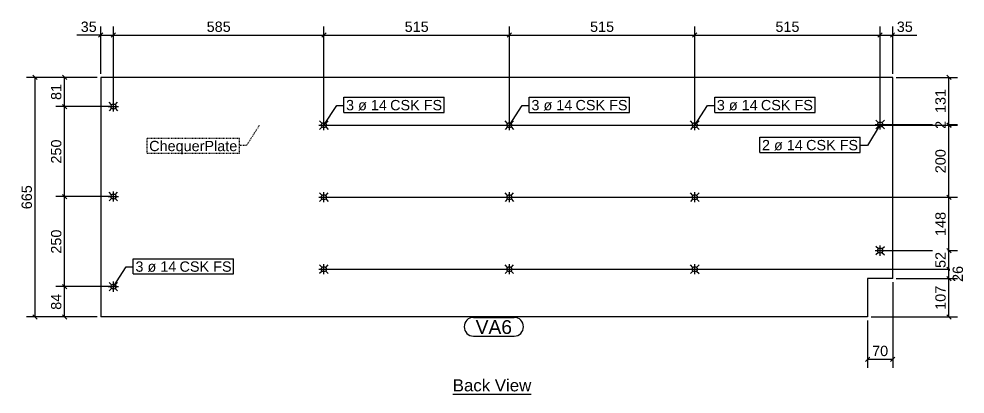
# Model space of a CAD drawing. Header units: millimetres. Extents: x 30 to 21116, y 42 to 1087.
# Drawn here: x 8505 to 11134, y 45 to 1087 of the extents above; entities that cross this region are included whole.
import ezdxf

# ---------------------------------------------------------------- set-up
doc = ezdxf.new("R2010")
doc.units = ezdxf.units.MM
doc.linetypes.add('DXK_LINE_DOT2', pattern=[3.9198, 1.9599, -1.9599])
doc.styles.add('Arial', font='ARIAL.TTF', dxfattribs={"height": 0.2})

# ---------------------------------------------------------------- blocks, each defined once
blk = doc.blocks.new('Unknown-3614792-12 - 1229')
at = {"color": 6, "linetype": 'Continuous'}
blk.add_line((9710.6, 45), (9928.4, 45), dxfattribs=at)
at = {"color": 0, "linetype": 'Continuous'}
blk.add_wipeout([(9928.4, 52.5), (9928.4, 87.5), (9710.6, 87.5), (9710.6, 52.5)], dxfattribs=at)
at = {"color": 6, "linetype": 'Continuous', "style": 'Arial'}
blk.add_text('Back View', height=33.43, dxfattribs=at).set_placement((9710.6, 52.5))
blk = doc.blocks.new('Bolt-3614792-1232 - 1229')
at = {"color": 96, "linetype": 'Continuous'}
for p, q in [((10883.7, 793.2), (10911.7, 793.2)), ((10892.8, 798.1), (10885.8, 805.1)), ((10897.7, 779.2), (10897.7, 807.2)), ((10902.6, 798.1), (10909.6, 805.1)), ((10892.8, 788.4), (10885.8, 781.4)), ((10902.6, 788.4), (10909.6, 781.4)), ((10892.8, 448.1), (10885.8, 455.1)), ((10897.7, 429.2), (10897.7, 457.2)), ((10902.6, 448.1), (10909.6, 455.1)), ((10883.7, 443.2), (10911.7, 443.2)), ((10892.8, 438.4), (10885.8, 431.4)), ((10902.6, 438.4), (10909.6, 431.4))]:
    blk.add_line(p, q, dxfattribs=at)
for centre in [(10897.7, 793.2), (10897.7, 443.2)]:
    blk.add_circle(centre, 7, dxfattribs=at)
blk = doc.blocks.new('Part-3614792-1230 - 1229')
at = {"color": 30, "linetype": 'Continuous'}
for p, q in [((10932.7, 924), (8732.7, 924)), ((8732.7, 924), (8732.7, 259)), ((10932.7, 365.5), (10932.7, 924)), ((10932.7, 365.5), (10862.7, 365.5)), ((10862.7, 365.5), (10862.7, 259)), ((10862.7, 259), (8732.7, 259))]:
    blk.add_line(p, q, dxfattribs=at)
blk = doc.blocks.new('Bolt-3614792-1231 - 1229')
at = {"color": 96, "linetype": 'Continuous'}
for p, q in [((8753.7, 843.2), (8781.7, 843.2)), ((8762.8, 848.1), (8755.8, 855.1)), ((8767.7, 829.2), (8767.7, 857.2)), ((8772.6, 848.1), (8779.6, 855.1)), ((8762.8, 838.4), (8755.8, 831.4)), ((8772.6, 838.4), (8779.6, 831.4)), ((8762.8, 598.1), (8755.8, 605.1)), ((8767.7, 579.2), (8767.7, 607.2)), ((8772.6, 598.1), (8779.6, 605.1)), ((8753.7, 593.2), (8781.7, 593.2)), ((8762.8, 588.4), (8755.8, 581.4)), ((8772.6, 588.4), (8779.6, 581.4)), ((8753.7, 343.2), (8781.7, 343.2)), ((8762.8, 348.1), (8755.8, 355.1)), ((8767.7, 329.2), (8767.7, 357.2)), ((8772.6, 348.1), (8779.6, 355.1)), ((8762.8, 338.4), (8755.8, 331.4)), ((8772.6, 338.4), (8779.6, 331.4))]:
    blk.add_line(p, q, dxfattribs=at)
for centre in [(8767.7, 843.2), (8767.7, 593.2), (8767.7, 343.2)]:
    blk.add_circle(centre, 7, dxfattribs=at)
blk = doc.blocks.new('Bolt-3614792-1233 - 1229')
at = {"color": 96, "linetype": 'Continuous'}
for p, q in [((10368.7, 791.5), (10396.7, 791.5)), ((10377.8, 796.4), (10370.8, 803.4)), ((10382.7, 777.5), (10382.7, 805.5)), ((10387.6, 796.4), (10394.6, 803.4)), ((10377.8, 786.6), (10370.8, 779.6)), ((10387.6, 786.6), (10394.6, 779.6)), ((10382.7, 577.5), (10382.7, 605.5)), ((10368.7, 591.5), (10396.7, 591.5)), ((10377.8, 596.4), (10370.8, 603.4)), ((10377.8, 586.6), (10370.8, 579.6)), ((10387.6, 596.4), (10394.6, 603.4)), ((10387.6, 586.6), (10394.6, 579.6)), ((10377.8, 396.4), (10370.8, 403.4)), ((10382.7, 377.5), (10382.7, 405.5)), ((10387.6, 396.4), (10394.6, 403.4)), ((10368.7, 391.5), (10396.7, 391.5)), ((10377.8, 386.6), (10370.8, 379.6)), ((10387.6, 386.6), (10394.6, 379.6))]:
    blk.add_line(p, q, dxfattribs=at)
for centre in [(10382.7, 791.5), (10382.7, 591.5), (10382.7, 391.5)]:
    blk.add_circle(centre, 7, dxfattribs=at)
blk = doc.blocks.new('Bolt-3614792-1234 - 1229')
at = {"color": 96, "linetype": 'Continuous'}
for p, q in [((9853.7, 791.5), (9881.7, 791.5)), ((9862.8, 796.4), (9855.8, 803.4)), ((9867.7, 777.5), (9867.7, 805.5)), ((9872.6, 796.4), (9879.6, 803.4)), ((9862.8, 786.6), (9855.8, 779.6)), ((9872.6, 786.6), (9879.6, 779.6)), ((9867.7, 577.5), (9867.7, 605.5)), ((9853.7, 591.5), (9881.7, 591.5)), ((9862.8, 596.4), (9855.8, 603.4)), ((9862.8, 586.6), (9855.8, 579.6)), ((9872.6, 596.4), (9879.6, 603.4)), ((9872.6, 586.6), (9879.6, 579.6)), ((9862.8, 396.4), (9855.8, 403.4)), ((9867.7, 377.5), (9867.7, 405.5)), ((9872.6, 396.4), (9879.6, 403.4)), ((9853.7, 391.5), (9881.7, 391.5)), ((9862.8, 386.6), (9855.8, 379.6)), ((9872.6, 386.6), (9879.6, 379.6))]:
    blk.add_line(p, q, dxfattribs=at)
for centre in [(9867.7, 791.5), (9867.7, 591.5), (9867.7, 391.5)]:
    blk.add_circle(centre, 7, dxfattribs=at)
blk = doc.blocks.new('Bolt-3614792-1235 - 1229')
at = {"color": 96, "linetype": 'Continuous'}
for p, q in [((9338.7, 791.5), (9366.7, 791.5)), ((9347.8, 796.4), (9340.8, 803.4)), ((9352.7, 777.5), (9352.7, 805.5)), ((9357.6, 796.4), (9364.6, 803.4)), ((9347.8, 786.6), (9340.8, 779.6)), ((9357.6, 786.6), (9364.6, 779.6)), ((9352.7, 577.5), (9352.7, 605.5)), ((9338.7, 591.5), (9366.7, 591.5)), ((9347.8, 596.4), (9340.8, 603.4)), ((9347.8, 586.6), (9340.8, 579.6)), ((9357.6, 596.4), (9364.6, 603.4)), ((9357.6, 586.6), (9364.6, 579.6)), ((9347.8, 396.4), (9340.8, 403.4)), ((9352.7, 377.5), (9352.7, 405.5)), ((9357.6, 396.4), (9364.6, 403.4)), ((9338.7, 391.5), (9366.7, 391.5)), ((9347.8, 386.6), (9340.8, 379.6)), ((9357.6, 386.6), (9364.6, 379.6))]:
    blk.add_line(p, q, dxfattribs=at)
for centre in [(9352.7, 791.5), (9352.7, 591.5), (9352.7, 391.5)]:
    blk.add_circle(centre, 7, dxfattribs=at)
blk = doc.blocks.new('StraightDimension-3614792-3192 - 1229')
at = {"color": 7, "linetype": 'Continuous'}
for p, q in [((8757.7, 343.2), (8608.2, 343.2)), ((8638.2, 337.2), (8626.2, 349.3)), ((8632.2, 259), (8632.2, 343.2)), ((8626.2, 265), (8638.2, 253)), ((8722.7, 259), (8608.2, 259))]:
    blk.add_line(p, q, dxfattribs=at)
at = {"color": 0}
blk.add_wipeout([(8629.2, 329.4), (8587.2, 329.4), (8587.2, 272.9), (8629.2, 272.9)], dxfattribs=at)
at = {"color": 96, "style": 'Arial'}
blk.add_text('84', height=28.65, rotation=90.0002, dxfattribs=at).set_placement((8623.2, 278.9))
blk = doc.blocks.new('StraightDimension-3614792-1375 - 1229')
at = {"color": 7, "linetype": 'Continuous'}
for p, q in [((9352.7, 801.5), (9352.7, 1065.5)), ((9867.7, 801.5), (9867.7, 1065.5)), ((9358.7, 1047.5), (9346.7, 1035.5)), ((9352.7, 1041.5), (9867.7, 1041.5)), ((9861.7, 1035.5), (9873.7, 1047.5))]:
    blk.add_line(p, q, dxfattribs=at)
at = {"color": 0}
blk.add_wipeout([(9649.6, 1044.5), (9649.6, 1086.5), (9570.9, 1086.5), (9570.9, 1044.5)], dxfattribs=at)
at = {"color": 96, "style": 'Arial'}
blk.add_text('515', height=28.65, dxfattribs=at).set_placement((9576.9, 1050.5))
blk = doc.blocks.new('StraightDimension-3614792-3191 - 1229')
at = {"color": 7, "linetype": 'Continuous'}
for p, q in [((8757.7, 593.3), (8608.2, 593.3)), ((8638.2, 587.2), (8626.2, 599.3)), ((8632.2, 343.2), (8632.2, 593.3)), ((8757.7, 343.2), (8608.2, 343.2)), ((8626.2, 349.3), (8638.2, 337.2))]:
    blk.add_line(p, q, dxfattribs=at)
at = {"color": 0}
blk.add_wipeout([(8629.2, 507.6), (8587.2, 507.6), (8587.2, 428.9), (8629.2, 428.9)], dxfattribs=at)
at = {"color": 96, "style": 'Arial'}
blk.add_text('250', height=28.65, rotation=90.0002, dxfattribs=at).set_placement((8623.2, 434.9))
blk = doc.blocks.new('StraightDimension-3614792-3114 - 1229')
at = {"color": 7, "linetype": 'Continuous'}
for p, q in [((10942.7, 924), (11112.7, 924)), ((11094.7, 918), (11082.7, 930)), ((11088.7, 793.3), (11088.7, 924)), ((10907.7, 793.3), (11112.7, 793.3)), ((11082.7, 799.3), (11094.7, 787.2))]:
    blk.add_line(p, q, dxfattribs=at)
at = {"color": 0}
blk.add_wipeout([(11085.7, 898), (11043.7, 898), (11043.7, 819.3), (11085.7, 819.3)], dxfattribs=at)
at = {"color": 96, "style": 'Arial'}
blk.add_text('131', height=28.65, rotation=90.0002, dxfattribs=at).set_placement((11079.7, 825.3))
blk = doc.blocks.new('StraightDimension-3614792-3115 - 1229')
at = {"color": 7, "linetype": 'Continuous'}
for p, q in [((9362.7, 791.5), (11112.7, 791.5)), ((10907.7, 793.3), (11112.7, 793.3)), ((11082.7, 799.3), (11094.7, 787.2)), ((11094.7, 785.5), (11082.7, 797.5)), ((11088.7, 791.5), (11088.7, 793.3))]:
    blk.add_line(p, q, dxfattribs=at)
at = {"color": 0}
blk.add_wipeout([(11085.7, 809.5), (11043.7, 809.5), (11043.7, 775.3), (11085.7, 775.3)], dxfattribs=at)
at = {"color": 96, "style": 'Arial'}
blk.add_text('2', height=28.7, rotation=90.0002, dxfattribs=at).set_placement((11079.7, 781.3))
blk = doc.blocks.new('StraightDimension-3614792-3116 - 1229')
at = {"color": 7, "linetype": 'Continuous'}
for p, q in [((9362.7, 791.5), (11112.7, 791.5)), ((11094.7, 785.5), (11082.7, 797.5)), ((11088.7, 591.5), (11088.7, 791.5)), ((9362.7, 591.5), (11112.7, 591.5)), ((11082.7, 597.5), (11094.7, 585.5))]:
    blk.add_line(p, q, dxfattribs=at)
at = {"color": 0}
blk.add_wipeout([(11085.7, 730.9), (11043.7, 730.9), (11043.7, 652.1), (11085.7, 652.1)], dxfattribs=at)
at = {"color": 96, "style": 'Arial'}
blk.add_text('200', height=28.65, rotation=90.0002, dxfattribs=at).set_placement((11079.7, 658.1))
blk = doc.blocks.new('StraightDimension-3614792-1372 - 1229')
at = {"color": 7, "linetype": 'Continuous'}
for p, q in [((10897.7, 803.3), (10897.7, 1065.5)), ((10932.7, 934), (10932.7, 1065.5)), ((10891.7, 1035.5), (10903.7, 1047.5)), ((10897.7, 1041.5), (10932.7, 1041.5)), ((10938.7, 1047.5), (10926.7, 1035.5))]:
    blk.add_line(p, q, dxfattribs=at)
at = {"color": 0}
blk.add_wipeout([(10994.5, 1044.5), (10994.5, 1086.5), (10938, 1086.5), (10938, 1044.5)], dxfattribs=at)
at = {"color": 7, "linetype": 'Continuous'}
blk.add_line((10932.7, 1041.5), (10999.7, 1041.5), dxfattribs=at)
blk.add_line((10932.7, 1041.5), (10999.7, 1041.5), dxfattribs=at)
at = {"color": 96, "style": 'Arial'}
blk.add_text('35', height=28.65, dxfattribs=at).set_placement((10944, 1050.5))
blk = doc.blocks.new('StraightDimension-3614792-1373 - 1229')
at = {"color": 7, "linetype": 'Continuous'}
for p, q in [((10382.7, 801.5), (10382.7, 1065.5)), ((10897.7, 803.3), (10897.7, 1065.5)), ((10388.7, 1047.5), (10376.7, 1035.5)), ((10382.7, 1041.5), (10897.7, 1041.5)), ((10891.7, 1035.5), (10903.7, 1047.5))]:
    blk.add_line(p, q, dxfattribs=at)
at = {"color": 0}
blk.add_wipeout([(10679.6, 1044.5), (10679.6, 1086.5), (10600.9, 1086.5), (10600.9, 1044.5)], dxfattribs=at)
at = {"color": 96, "style": 'Arial'}
blk.add_text('515', height=28.65, dxfattribs=at).set_placement((10606.9, 1050.5))
blk = doc.blocks.new('StraightDimension-3614792-1374 - 1229')
at = {"color": 7, "linetype": 'Continuous'}
for p, q in [((9867.7, 801.5), (9867.7, 1065.5)), ((10382.7, 801.5), (10382.7, 1065.5)), ((9873.7, 1047.5), (9861.7, 1035.5)), ((9867.7, 1041.5), (10382.7, 1041.5)), ((10376.7, 1035.5), (10388.7, 1047.5))]:
    blk.add_line(p, q, dxfattribs=at)
at = {"color": 0}
blk.add_wipeout([(10164.6, 1044.5), (10164.6, 1086.5), (10085.9, 1086.5), (10085.9, 1044.5)], dxfattribs=at)
at = {"color": 96, "style": 'Arial'}
blk.add_text('515', height=28.65, dxfattribs=at).set_placement((10091.9, 1050.5))
blk = doc.blocks.new('StraightDimension-3614792-1376 - 1229')
at = {"color": 7, "linetype": 'Continuous'}
for p, q in [((8767.7, 853.3), (8767.7, 1065.5)), ((9352.7, 801.5), (9352.7, 1065.5)), ((8773.7, 1047.5), (8761.7, 1035.5)), ((8767.7, 1041.5), (9352.7, 1041.5)), ((9346.7, 1035.5), (9358.7, 1047.5))]:
    blk.add_line(p, q, dxfattribs=at)
at = {"color": 0}
blk.add_wipeout([(9099.6, 1044.5), (9099.6, 1086.5), (9020.9, 1086.5), (9020.9, 1044.5)], dxfattribs=at)
at = {"color": 96, "style": 'Arial'}
blk.add_text('585', height=28.65, dxfattribs=at).set_placement((9026.9, 1050.5))
blk = doc.blocks.new('StraightDimension-3614792-1377 - 1229')
at = {"color": 7, "linetype": 'Continuous'}
for p, q in [((8732.7, 934), (8732.7, 1065.5)), ((8767.7, 853.3), (8767.7, 1065.5)), ((8726.7, 1035.5), (8738.7, 1047.5)), ((8732.7, 1041.5), (8767.7, 1041.5)), ((8773.7, 1047.5), (8761.7, 1035.5))]:
    blk.add_line(p, q, dxfattribs=at)
at = {"color": 0}
blk.add_wipeout([(8727.5, 1044.5), (8727.5, 1086.5), (8671, 1086.5), (8671, 1044.5)], dxfattribs=at)
at = {"color": 7, "linetype": 'Continuous'}
blk.add_line((8732.7, 1041.5), (8665.8, 1041.5), dxfattribs=at)
blk.add_line((8732.7, 1041.5), (8665.8, 1041.5), dxfattribs=at)
at = {"color": 96, "style": 'Arial'}
blk.add_text('35', height=28.65, dxfattribs=at).set_placement((8677, 1050.5))
blk = doc.blocks.new('StraightDimension-3614792-1397 - 1229')
at = {"color": 7, "linetype": 'Continuous'}
for p, q in [((10932.7, 355.5), (10932.7, 117.5)), ((10862.7, 249), (10862.7, 117.5)), ((10868.7, 147.5), (10856.7, 135.5)), ((10862.7, 141.5), (10932.7, 141.5)), ((10926.7, 135.5), (10938.7, 147.5))]:
    blk.add_line(p, q, dxfattribs=at)
at = {"color": 0}
blk.add_wipeout([(10926, 144.5), (10926, 186.5), (10869.5, 186.5), (10869.5, 144.5)], dxfattribs=at)
at = {"color": 96, "style": 'Arial'}
blk.add_text('70', height=28.65, dxfattribs=at).set_placement((10875.5, 150.5))
blk = doc.blocks.new('StraightDimension-3614792-1458 - 1229')
at = {"color": 7, "linetype": 'Continuous'}
for p, q in [((8722.7, 924), (8526.4, 924)), ((8556.4, 918), (8544.4, 930)), ((8550.4, 259), (8550.4, 924)), ((8544.4, 265), (8556.4, 253)), ((8722.7, 259), (8526.4, 259))]:
    blk.add_line(p, q, dxfattribs=at)
at = {"color": 0}
blk.add_wipeout([(8547.4, 630.9), (8505.4, 630.9), (8505.4, 552.1), (8547.4, 552.1)], dxfattribs=at)
at = {"color": 96, "style": 'Arial'}
blk.add_text('665', height=28.65, rotation=90.0002, dxfattribs=at).set_placement((8541.4, 558.1))
blk = doc.blocks.new('StraightDimension-3614792-3117 - 1229')
at = {"color": 7, "linetype": 'Continuous'}
for p, q in [((9362.7, 591.5), (11112.7, 591.5)), ((11094.7, 585.5), (11082.7, 597.5)), ((11088.7, 443.3), (11088.7, 591.5)), ((11082.7, 449.3), (11094.7, 437.2)), ((10907.7, 443.3), (11112.7, 443.3))]:
    blk.add_line(p, q, dxfattribs=at)
at = {"color": 0}
blk.add_wipeout([(11085.7, 556.7), (11043.7, 556.7), (11043.7, 478), (11085.7, 478)], dxfattribs=at)
at = {"color": 96, "style": 'Arial'}
blk.add_text('148', height=28.65, rotation=90.0002, dxfattribs=at).set_placement((11079.7, 484))
blk = doc.blocks.new('StraightDimension-3614792-3118 - 1229')
at = {"color": 7, "linetype": 'Continuous'}
for p, q in [((11094.7, 437.2), (11082.7, 449.3)), ((10907.7, 443.3), (11112.7, 443.3)), ((11088.7, 391.5), (11088.7, 443.3)), ((11082.7, 397.5), (11094.7, 385.5)), ((9362.7, 391.5), (11112.7, 391.5))]:
    blk.add_line(p, q, dxfattribs=at)
at = {"color": 0}
blk.add_wipeout([(11085.7, 445.6), (11043.7, 445.6), (11043.7, 389.1), (11085.7, 389.1)], dxfattribs=at)
at = {"color": 96, "style": 'Arial'}
blk.add_text('52', height=28.65, rotation=90.0002, dxfattribs=at).set_placement((11079.7, 395.1))
blk = doc.blocks.new('StraightDimension-3614792-3119 - 1229')
at = {"color": 7, "linetype": 'Continuous'}
for p, q in [((11082.7, 397.5), (11094.7, 385.5)), ((9362.7, 391.5), (11112.7, 391.5)), ((11094.7, 359.5), (11082.7, 371.5)), ((11088.7, 365.5), (11088.7, 391.5)), ((10942.7, 365.5), (11112.7, 365.5))]:
    blk.add_line(p, q, dxfattribs=at)
at = {"color": 0}
blk.add_wipeout([(11133.7, 406.7), (11091.7, 406.7), (11091.7, 350.3), (11133.7, 350.3)], dxfattribs=at)
at = {"color": 96, "style": 'Arial'}
blk.add_text('26', height=28.65, rotation=90.0002, dxfattribs=at).set_placement((11127.7, 356.3))
blk = doc.blocks.new('StraightDimension-3614792-3120 - 1229')
at = {"color": 7, "linetype": 'Continuous'}
for p, q in [((11094.7, 359.5), (11082.7, 371.5)), ((10942.7, 365.5), (11112.7, 365.5)), ((11088.7, 259), (11088.7, 365.5)), ((11082.7, 265), (11094.7, 253)), ((10872.7, 259), (11112.7, 259))]:
    blk.add_line(p, q, dxfattribs=at)
at = {"color": 0}
blk.add_wipeout([(11085.7, 351.6), (11043.7, 351.6), (11043.7, 272.9), (11085.7, 272.9)], dxfattribs=at)
at = {"color": 96, "style": 'Arial'}
blk.add_text('107', height=28.65, rotation=90.0002, dxfattribs=at).set_placement((11079.7, 278.9))
blk = doc.blocks.new('StraightDimension-3614792-3189 - 1229')
at = {"color": 7, "linetype": 'Continuous'}
for p, q in [((8722.7, 924), (8608.2, 924)), ((8638.2, 918), (8626.2, 930)), ((8632.2, 843.3), (8632.2, 924)), ((8757.7, 843.3), (8608.2, 843.3)), ((8626.2, 849.3), (8638.2, 837.2))]:
    blk.add_line(p, q, dxfattribs=at)
at = {"color": 0}
blk.add_wipeout([(8629.2, 911.9), (8587.2, 911.9), (8587.2, 855.4), (8629.2, 855.4)], dxfattribs=at)
at = {"color": 96, "style": 'Arial'}
blk.add_text('81', height=28.65, rotation=90.0002, dxfattribs=at).set_placement((8623.2, 861.4))
blk = doc.blocks.new('StraightDimension-3614792-3190 - 1229')
at = {"color": 7, "linetype": 'Continuous'}
for p, q in [((8757.7, 843.3), (8608.2, 843.3)), ((8638.2, 837.2), (8626.2, 849.3)), ((8632.2, 593.3), (8632.2, 843.3)), ((8757.7, 593.3), (8608.2, 593.3)), ((8626.2, 599.3), (8638.2, 587.2))]:
    blk.add_line(p, q, dxfattribs=at)
at = {"color": 0}
blk.add_wipeout([(8629.2, 757.6), (8587.2, 757.6), (8587.2, 678.9), (8629.2, 678.9)], dxfattribs=at)
at = {"color": 96, "style": 'Arial'}
blk.add_text('250', height=28.65, rotation=90.0002, dxfattribs=at).set_placement((8623.2, 684.9))
blk = doc.blocks.new('Mark-3614792-1463 - 1229')
at = {"color": 0}
blk.add_wipeout([(9875, 212), (9875, 252), (9774.2, 252), (9774.2, 212)], dxfattribs=at)
blk.add_wipeout([(9875, 212), (9875, 252), (9774.2, 252), (9774.2, 212)], dxfattribs=at)
at = {"color": 7, "linetype": 'Continuous'}
for p, q in [((9768.2, 258), (9881, 258)), ((9768.2, 206), (9881, 206))]:
    blk.add_line(p, q, dxfattribs=at)
for centre, start, end in [((9768.2, 232), 90, 270), ((9881, 232), 270, 90)]:
    blk.add_arc(centre, 26, start, end, dxfattribs=at)
at = {"color": 96, "style": 'Arial'}
blk.add_text('VA6', height=38.2, dxfattribs=at).set_placement((9774.2, 212))
blk = doc.blocks.new('Mark-3614792-1464 - 1229')
at = {"color": 7, "linetype": 'Continuous'}
blk.add_line((8767.7, 343.2), (8803.1, 398.1), dxfattribs=at)
at = {"color": 0}
blk.add_wipeout([(8942.5, 384.6), (8942.5, 414.6), (8829.1, 414.6), (8829.1, 384.6)], dxfattribs=at)
blk.add_wipeout([(8942.5, 384.6), (8942.5, 414.6), (8829.1, 414.6), (8829.1, 384.6)], dxfattribs=at)
at = {"color": 7, "linetype": 'Continuous'}
for p, q in [((8823.1, 378.6), (8823.1, 420.6)), ((8803.1, 398.1), (8823.1, 398.1))]:
    blk.add_line(p, q, dxfattribs=at)
at = {"color": 0}
blk.add_wipeout([(9095.9, 384.6), (9095.9, 414.6), (8951.5, 414.6), (8951.5, 384.6)], dxfattribs=at)
blk.add_wipeout([(9095.9, 384.6), (9095.9, 414.6), (8951.5, 414.6), (8951.5, 384.6)], dxfattribs=at)
at = {"color": 7, "linetype": 'Continuous'}
for p, q in [((8823.1, 420.6), (9101.9, 420.6)), ((9101.9, 378.6), (9101.9, 420.6)), ((8823.1, 378.6), (9101.9, 378.6))]:
    blk.add_line(p, q, dxfattribs=at)
at = {"color": 96, "style": 'Arial'}
for s, p in [('3 ø 14', (8829.1, 384.6)), ('CSK FS', (8951.5, 384.6))]:
    blk.add_text(s, height=28.65, dxfattribs=at).set_placement(p)
blk = doc.blocks.new('Mark-3614792-1465 - 1229')
at = {"color": 7, "linetype": 'Continuous'}
blk.add_line((10897.7, 793.3), (10862.4, 735.4), dxfattribs=at)
at = {"color": 0}
blk.add_wipeout([(10683, 721.9), (10683, 751.9), (10569.6, 751.9), (10569.6, 721.9)], dxfattribs=at)
blk.add_wipeout([(10683, 721.9), (10683, 751.9), (10569.6, 751.9), (10569.6, 721.9)], dxfattribs=at)
at = {"color": 7, "linetype": 'Continuous'}
blk.add_line((10563.6, 715.9), (10563.6, 757.9), dxfattribs=at)
at = {"color": 0}
blk.add_wipeout([(10836.4, 721.9), (10836.4, 751.9), (10692, 751.9), (10692, 721.9)], dxfattribs=at)
blk.add_wipeout([(10836.4, 721.9), (10836.4, 751.9), (10692, 751.9), (10692, 721.9)], dxfattribs=at)
at = {"color": 7, "linetype": 'Continuous'}
for p, q in [((10563.6, 757.9), (10842.4, 757.9)), ((10842.4, 715.9), (10842.4, 757.9)), ((10563.6, 715.9), (10842.4, 715.9)), ((10862.4, 735.4), (10842.4, 735.4))]:
    blk.add_line(p, q, dxfattribs=at)
at = {"color": 96, "style": 'Arial'}
for s, p in [('2 ø 14', (10569.6, 721.9)), ('CSK FS', (10692, 721.9))]:
    blk.add_text(s, height=28.65, dxfattribs=at).set_placement(p)
blk = doc.blocks.new('Mark-3614792-1466 - 1229')
at = {"color": 7, "linetype": 'Continuous'}
blk.add_line((10382.7, 791.5), (10418.1, 846.4), dxfattribs=at)
at = {"color": 0}
blk.add_wipeout([(10557.5, 832.9), (10557.5, 862.9), (10444.1, 862.9), (10444.1, 832.9)], dxfattribs=at)
blk.add_wipeout([(10557.5, 832.9), (10557.5, 862.9), (10444.1, 862.9), (10444.1, 832.9)], dxfattribs=at)
at = {"color": 7, "linetype": 'Continuous'}
for p, q in [((10438.1, 826.9), (10438.1, 868.9)), ((10418.1, 846.4), (10438.1, 846.4))]:
    blk.add_line(p, q, dxfattribs=at)
at = {"color": 0}
blk.add_wipeout([(10710.9, 832.9), (10710.9, 862.9), (10566.5, 862.9), (10566.5, 832.9)], dxfattribs=at)
blk.add_wipeout([(10710.9, 832.9), (10710.9, 862.9), (10566.5, 862.9), (10566.5, 832.9)], dxfattribs=at)
at = {"color": 7, "linetype": 'Continuous'}
for p, q in [((10438.1, 868.9), (10716.9, 868.9)), ((10716.9, 826.9), (10716.9, 868.9)), ((10438.1, 826.9), (10716.9, 826.9))]:
    blk.add_line(p, q, dxfattribs=at)
at = {"color": 96, "style": 'Arial'}
for s, p in [('3 ø 14', (10444.1, 832.9)), ('CSK FS', (10566.5, 832.9))]:
    blk.add_text(s, height=28.65, dxfattribs=at).set_placement(p)
blk = doc.blocks.new('Mark-3614792-1467 - 1229')
at = {"color": 7, "linetype": 'Continuous'}
blk.add_line((9867.7, 791.5), (9903.1, 846.4), dxfattribs=at)
at = {"color": 0}
blk.add_wipeout([(10042.5, 832.9), (10042.5, 862.9), (9929.1, 862.9), (9929.1, 832.9)], dxfattribs=at)
blk.add_wipeout([(10042.5, 832.9), (10042.5, 862.9), (9929.1, 862.9), (9929.1, 832.9)], dxfattribs=at)
at = {"color": 7, "linetype": 'Continuous'}
for p, q in [((9923.1, 826.9), (9923.1, 868.9)), ((9903.1, 846.4), (9923.1, 846.4))]:
    blk.add_line(p, q, dxfattribs=at)
at = {"color": 0}
blk.add_wipeout([(10195.9, 832.9), (10195.9, 862.9), (10051.5, 862.9), (10051.5, 832.9)], dxfattribs=at)
blk.add_wipeout([(10195.9, 832.9), (10195.9, 862.9), (10051.5, 862.9), (10051.5, 832.9)], dxfattribs=at)
at = {"color": 7, "linetype": 'Continuous'}
for p, q in [((9923.1, 868.9), (10201.9, 868.9)), ((10201.9, 826.9), (10201.9, 868.9)), ((9923.1, 826.9), (10201.9, 826.9))]:
    blk.add_line(p, q, dxfattribs=at)
at = {"color": 96, "style": 'Arial'}
for s, p in [('3 ø 14', (9929.1, 832.9)), ('CSK FS', (10051.5, 832.9))]:
    blk.add_text(s, height=28.65, dxfattribs=at).set_placement(p)
blk = doc.blocks.new('Mark-3614792-1468 - 1229')
at = {"color": 7, "linetype": 'Continuous'}
blk.add_line((9352.7, 791.5), (9388.1, 846.4), dxfattribs=at)
at = {"color": 0}
blk.add_wipeout([(9527.5, 832.9), (9527.5, 862.9), (9414.1, 862.9), (9414.1, 832.9)], dxfattribs=at)
blk.add_wipeout([(9527.5, 832.9), (9527.5, 862.9), (9414.1, 862.9), (9414.1, 832.9)], dxfattribs=at)
at = {"color": 7, "linetype": 'Continuous'}
for p, q in [((9408.1, 826.9), (9408.1, 868.9)), ((9388.1, 846.4), (9408.1, 846.4))]:
    blk.add_line(p, q, dxfattribs=at)
at = {"color": 0}
blk.add_wipeout([(9680.9, 832.9), (9680.9, 862.9), (9536.5, 862.9), (9536.5, 832.9)], dxfattribs=at)
blk.add_wipeout([(9680.9, 832.9), (9680.9, 862.9), (9536.5, 862.9), (9536.5, 832.9)], dxfattribs=at)
at = {"color": 7, "linetype": 'Continuous'}
for p, q in [((9408.1, 868.9), (9686.9, 868.9)), ((9686.9, 826.9), (9686.9, 868.9)), ((9408.1, 826.9), (9686.9, 826.9))]:
    blk.add_line(p, q, dxfattribs=at)
at = {"color": 96, "style": 'Arial'}
for s, p in [('3 ø 14', (9414.1, 832.9)), ('CSK FS', (9536.5, 832.9))]:
    blk.add_text(s, height=28.65, dxfattribs=at).set_placement(p)
blk = doc.blocks.new('Mark-3614792-1469 - 1229')
at = {"color": 96, "linetype": 'DXK_LINE_DOT2'}
blk.add_line((9173, 790.7), (9137.7, 735.4), dxfattribs=at)
at = {"color": 0}
blk.add_wipeout([(9111.7, 719.4), (9111.7, 749.4), (8867.2, 749.4), (8867.2, 719.4)], dxfattribs=at)
blk.add_wipeout([(9111.7, 719.4), (9111.7, 749.4), (8867.2, 749.4), (8867.2, 719.4)], dxfattribs=at)
at = {"color": 96, "linetype": 'DXK_LINE_DOT2'}
for p, q in [((8861.2, 755.4), (9117.7, 755.4)), ((8861.2, 713.4), (8861.2, 755.4)), ((9117.7, 713.4), (9117.7, 755.4)), ((8861.2, 713.4), (9117.7, 713.4)), ((9137.7, 735.4), (9117.7, 735.4))]:
    blk.add_line(p, q, dxfattribs=at)
at = {"color": 96, "style": 'Arial'}
blk.add_text('ChequerPlate', height=28.652, dxfattribs=at).set_placement((8867.2, 719.4))

msp = doc.modelspace()

# ---------------------------------------------------------------- block references
for name in ['Part-3614792-1230 - 1229', 'Bolt-3614792-1231 - 1229', 'Bolt-3614792-1235 - 1229', 'Bolt-3614792-1234 - 1229', 'Bolt-3614792-1233 - 1229', 'Bolt-3614792-1232 - 1229', 'Unknown-3614792-12 - 1229']:
    msp.add_blockref(name, (0, 0))

# ---------------------------------------------------------------- next in the draw order: block references
for name in ['StraightDimension-3614792-1375 - 1229', 'StraightDimension-3614792-3114 - 1229', 'StraightDimension-3614792-3192 - 1229', 'StraightDimension-3614792-1397 - 1229', 'Mark-3614792-1463 - 1229']:
    msp.add_blockref(name, (0, 0))

# ---------------------------------------------------------------- next in the draw order: block references
for name in ['StraightDimension-3614792-3115 - 1229', 'StraightDimension-3614792-3191 - 1229']:
    msp.add_blockref(name, (0, 0))

# ---------------------------------------------------------------- next in the draw order: block references
for name in ['StraightDimension-3614792-3116 - 1229', 'Mark-3614792-1464 - 1229']:
    msp.add_blockref(name, (0, 0))

# ---------------------------------------------------------------- next in the draw order: block references
for name in ['StraightDimension-3614792-1376 - 1229', 'StraightDimension-3614792-1372 - 1229', 'StraightDimension-3614792-3117 - 1229']:
    msp.add_blockref(name, (0, 0))

# ---------------------------------------------------------------- next in the draw order: block references
for name in ['StraightDimension-3614792-1377 - 1229', 'StraightDimension-3614792-1373 - 1229', 'Mark-3614792-1468 - 1229', 'Mark-3614792-1469 - 1229', 'StraightDimension-3614792-3118 - 1229']:
    msp.add_blockref(name, (0, 0))

# ---------------------------------------------------------------- next in the draw order: block references
for name in ['StraightDimension-3614792-1374 - 1229', 'StraightDimension-3614792-1458 - 1229', 'Mark-3614792-1465 - 1229', 'StraightDimension-3614792-3119 - 1229']:
    msp.add_blockref(name, (0, 0))

# ---------------------------------------------------------------- next in the draw order: block references
for name in ['StraightDimension-3614792-3189 - 1229', 'Mark-3614792-1467 - 1229', 'Mark-3614792-1466 - 1229', 'StraightDimension-3614792-3120 - 1229']:
    msp.add_blockref(name, (0, 0))

# ---------------------------------------------------------------- next in the draw order: block references
msp.add_blockref('StraightDimension-3614792-3190 - 1229', (0, 0))

doc.saveas('drawing.dxf')
